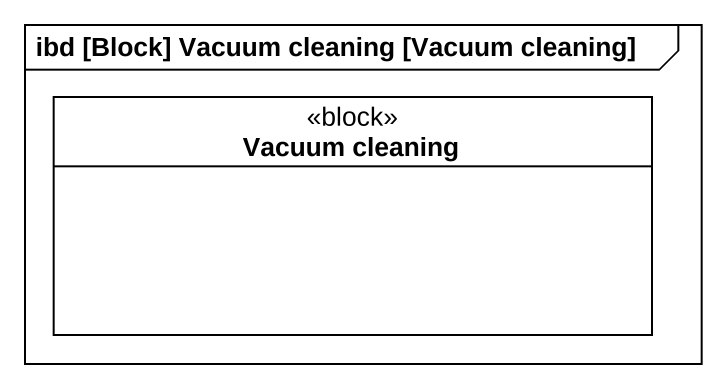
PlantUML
@startuml
mainframe ibd [Block] Vacuum cleaning [Vacuum cleaning]
hide circle
hide empty members
class "Vacuum cleaning" as Vacuum_cleaning <<block>>
@enduml
